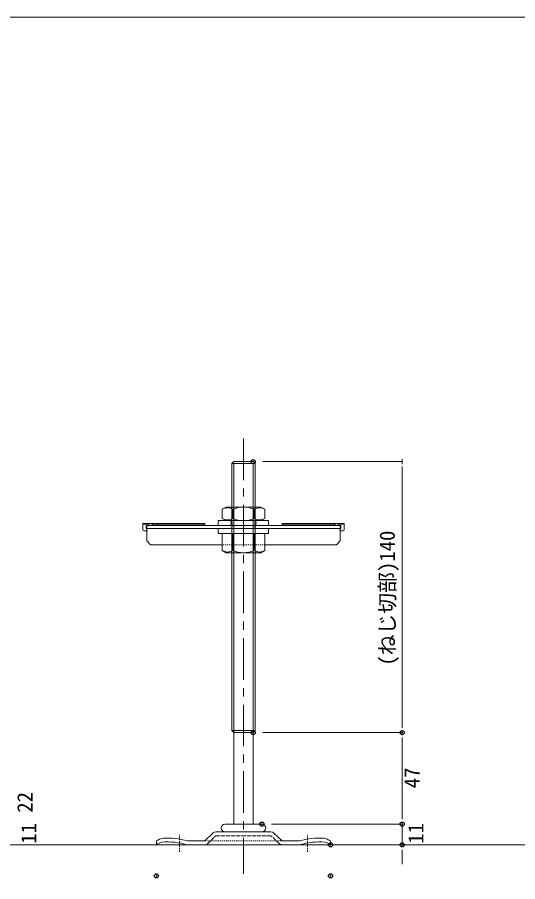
# Model space of a CAD drawing. Units: millimetres, scale not verified. Extents: x -849 to 851, y -136 to 149.
# Drawn here: x 500 to 551.7, y 47.2 to 136.5 of the extents above; entities that cross this region are included whole.
import ezdxf
from ezdxf.enums import TextEntityAlignment as Align

# ---------------------------------------------------------------- set-up
doc = ezdxf.new("R2010")
doc.units = ezdxf.units.MM
doc.header["$LTSCALE"] = 0.86
doc.header["$PDMODE"] = 32
doc.header["$PDSIZE"] = 0.43
for name, pattern in [('CHAIN1', [8, 5, -1, 1, -1]), ('DASHED1', [1.8, 1.2, -0.6]), ('LONG_DASHED2', [13, 12, -1])]:
    doc.linetypes.add(name, pattern=pattern)
for name, color, linetype, lineweight in [('0-0_一般', 4, 'Continuous', 9), ('0-1_A10_通り芯寸法', 1, 'Continuous', 9), ('0-2_0', 2, 'Continuous', 9), ('0-4_外形線2', 2, 'CHAIN1', 9)]:
    doc.layers.add(name, color=color, linetype=linetype, lineweight=lineweight)
doc.layers.add('0-3_DEFPOINTS', color=7, linetype='Continuous')
doc.layers.add('0-6_作図', color=7, linetype='Continuous')
doc.styles.add('ＭＳ ゴシック', font='')
doc.styles.get('ＭＳ ゴシック').set_extended_font_data('MS Gothic')

# ---------------------------------------------------------------- blocks, each defined once
blk = doc.blocks.new('グループ-176-1')
at = {"layer": '0-0_一般', "color": 2, "linetype": 'CHAIN1'}
for p, q in [((21141.37, -45250.72), (21141.37, -45207.22)), ((21471.37, -45250.72), (21471.37, -45207.22))]:
    blk.add_line(p, q, dxfattribs=at)
at = {"layer": '0-2_0'}
for p, q in [((21258.87, -45179.22), (21306.37, -45179.22)), ((21353.87, -45179.22), (21306.37, -45179.22)), ((21206.37, -45222.72), (21228.48, -45201.93)), ((21235.33, -45199.22), (21306.37, -45199.22)), ((21258.87, -45199.22), (21306.37, -45199.22)), ((21353.87, -45199.22), (21306.37, -45199.22)), ((21377.41, -45199.22), (21306.37, -45199.22)), ((21406.37, -45222.72), (21384.25, -45201.93)), ((21081.37, -45232.72), (21081.37, -45222.72)), ((21081.37, -45232.72), (21161.37, -45232.72)), ((21161.37, -45222.72), (21206.37, -45222.72)), ((21161.37, -45232.72), (21306.37, -45232.72)), ((21451.37, -45232.72), (21306.37, -45232.72)), ((21451.37, -45222.72), (21406.37, -45222.72)), ((21531.37, -45232.72), (21451.37, -45232.72)), ((21531.37, -45232.72), (21531.37, -45222.72))]:
    blk.add_line(p, q, dxfattribs=at)
at = {"layer": '0-2_0', "linetype": 'LONG_DASHED2'}
for p, q in [((21213.22, -45230.01), (21235.33, -45209.22)), ((21235.33, -45209.22), (21306.37, -45209.22)), ((21377.41, -45209.22), (21306.37, -45209.22)), ((21399.52, -45230.01), (21377.41, -45209.22))]:
    blk.add_line(p, q, dxfattribs=at)
at = {"layer": '0-2_0', "linetype": 'DASHED1'}
blk.add_line((21206.37, -45222.72), (21406.37, -45222.72), dxfattribs=at)
at = {"layer": '0-2_0'}
for centre, radius, start, end in [((21258.87, -45189.22), 10, 90, 180), ((21258.87, -45189.22), 10, 180, 270), ((21353.87, -45189.22), 10, 0, 90), ((21353.87, -45189.22), 10, 270, 0), ((21109.42, -45264.11), 50, 102.09637, 124.12695), ((21106.59, -45415.07), 200, 74.1055, 92.19297), ((21235.33, -45209.22), 10, 90, 133.22853), ((21377.41, -45209.22), 10, 46.77147, 90), ((21506.14, -45415.07), 200, 87.80703, 105.8945), ((21503.32, -45264.11), 50, 55.87305, 77.90363), ((21106.16, -45264.11), 40, 104.94806, 128.30284), ((21108.01, -45415.07), 190, 73.68982, 93.67123), ((21504.73, -45415.07), 190, 86.32877, 106.31018), ((21506.57, -45264.11), 40, 51.69716, 75.05194)]:
    blk.add_arc(centre, radius, start, end, dxfattribs=at)
at = {"layer": '0-2_0', "linetype": 'LONG_DASHED2'}
for centre, start, end in [((21206.37, -45222.72), 270, 313.22853), ((21406.37, -45222.72), 226.77147, 270)]:
    blk.add_arc(centre, 10, start, end, dxfattribs=at)
blk = doc.blocks.new('_DOT')
at = {"layer": '0-2_0', "color": 7}
for p, q in [((-2.5, 0), (-5, 0)), ((-1.25, 0), (1.25, 0))]:
    blk.add_line(p, q, dxfattribs=at)
blk = doc.blocks.new('グループ-198-1')
at = {"layer": '0-0_一般'}
for p, q in [((21046.37, -44418.97), (21046.37, -44402.72)), ((21047.87, -44402.72), (21046.37, -44402.72)), ((21206.37, -44402.72), (21047.87, -44402.72)), ((21049.62, -44404.22), (21063.12, -44404.22)), ((21055.13, -44416.47), (21055.13, -44408.72)), ((21206.37, -44407.72), (21056.13, -44407.72)), ((21064.87, -44402.72), (21067.87, -44402.72)), ((21069.62, -44404.22), (21071.37, -44404.22)), ((21071.37, -44404.22), (21071.37, -44407.72)), ((21206.37, -44404.22), (21071.37, -44404.22)), ((21206.37, -44402.72), (21206.37, -44407.72)), ((21055.13, -44421.47), (21048.87, -44421.47))]:
    blk.add_line(p, q, dxfattribs=at)
for centre, radius, start, end in [((21048.12, -44403.47), 0.75, 0, 90), ((21049.62, -44403.47), 0.75, 180, 270), ((21056.13, -44408.72), 1, 90, 180), ((21055.13, -44418.97), 2.5, 60.20343, 90), ((21063.12, -44403.47), 0.75, 270, 0), ((21064.62, -44403.47), 0.75, 90, 180), ((21068.12, -44403.47), 0.75, 0, 90), ((21069.62, -44403.47), 0.75, 180, 270), ((21048.87, -44418.97), 2.5, 180, 270), ((21055.13, -44418.97), 2.5, 270, 299.79657)]:
    blk.add_arc(centre, radius, start, end, dxfattribs=at)
at = {"layer": '0-0_一般', "linetype": 'DASHED1'}
blk.add_arc((21055.13, -44418.97), 2.5, 299.79657, 60.20343, dxfattribs=at)
blk = doc.blocks.new('グループ-199-1')
at = {"layer": '0-0_一般'}
for p, q in [((21406.37, -44402.72), (21406.37, -44407.72)), ((21406.37, -44402.72), (21564.87, -44402.72)), ((21406.37, -44404.22), (21541.37, -44404.22)), ((21406.37, -44407.72), (21556.61, -44407.72)), ((21543.12, -44404.22), (21541.37, -44404.22)), ((21541.37, -44404.22), (21541.37, -44407.72)), ((21547.87, -44402.72), (21544.87, -44402.72)), ((21563.12, -44404.22), (21549.62, -44404.22)), ((21557.61, -44416.47), (21557.61, -44408.72)), ((21564.87, -44402.72), (21566.37, -44402.72)), ((21566.37, -44418.97), (21566.37, -44402.72)), ((21557.61, -44421.47), (21563.87, -44421.47))]:
    blk.add_line(p, q, dxfattribs=at)
for centre, radius, start, end in [((21543.12, -44403.47), 0.75, 270, 0), ((21544.62, -44403.47), 0.75, 90, 180), ((21548.12, -44403.47), 0.75, 0, 90), ((21549.62, -44403.47), 0.75, 180, 270), ((21557.61, -44418.97), 2.5, 90, 119.79657), ((21556.61, -44408.72), 1, 0, 90), ((21563.12, -44403.47), 0.75, 270, 0), ((21564.62, -44403.47), 0.75, 90, 180), ((21557.61, -44418.97), 2.5, 240.20343, 270), ((21563.87, -44418.97), 2.5, 270, 0)]:
    blk.add_arc(centre, radius, start, end, dxfattribs=at)
at = {"layer": '0-0_一般', "linetype": 'DASHED1'}
blk.add_arc((21557.61, -44418.97), 2.5, 119.79657, 240.20343, dxfattribs=at)
blk = doc.blocks.new('グループ-200-1')
at = {"layer": '0-0_一般'}
for p, q in [((21056.37, -44407.72), (21056.37, -44447.72)), ((21056.37, -44407.72), (21306.37, -44407.72)), ((21056.37, -44415.72), (21272.12, -44415.72)), ((21068.37, -44415.72), (21070.11, -44415.72)), ((21272.62, -44407.72), (21241.37, -44407.72)), ((21556.37, -44407.72), (21306.37, -44407.72)), ((21340.12, -44407.72), (21371.37, -44407.72)), ((21556.37, -44415.72), (21340.62, -44415.72)), ((21544.37, -44415.72), (21542.63, -44415.72)), ((21556.37, -44407.72), (21556.37, -44447.72)), ((21056.37, -44447.72), (21066.37, -44457.72)), ((21066.37, -44457.72), (21251.52, -44457.72)), ((21546.37, -44457.72), (21361.22, -44457.72)), ((21556.37, -44447.72), (21546.37, -44457.72))]:
    blk.add_line(p, q, dxfattribs=at)
at = {"layer": '0-0_一般', "linetype": 'DASHED1'}
for p, q in [((21273.37, -44397.72), (21273.37, -44406.97)), ((21277.12, -44397.72), (21273.37, -44397.72)), ((21335.62, -44397.72), (21339.37, -44397.72)), ((21339.37, -44397.72), (21339.37, -44406.97))]:
    blk.add_line(p, q, dxfattribs=at)
at = {"layer": '0-0_一般', "color": 7, "linetype": 'DASHED1'}
blk.add_line((21361.22, -44457.72), (21251.52, -44457.72), dxfattribs=at)
at = {"layer": '0-0_一般', "linetype": 'DASHED1'}
for points in [[(21277.12, -44410.72), (21277.12, -44397.72), (21273.37, -44397.72)], [(21335.62, -44410.72), (21335.62, -44397.72), (21339.37, -44397.72)]]:
    blk.add_lwpolyline(points, dxfattribs=at)
at = {"layer": '0-0_一般'}
for centre, radius, start, end in [((21272.12, -44410.72), 5, 270, 0), ((21272.62, -44406.97), 0.75, 270, 0), ((21340.62, -44410.72), 5, 180, 270), ((21340.12, -44406.97), 0.75, 180, 270)]:
    blk.add_arc(centre, radius, start, end, dxfattribs=at)
at = {"layer": '0-2_0', "color": 4}
for p, q in [((21278.94, -44389.53), (21278.94, -44365.91)), ((21333.79, -44389.53), (21333.79, -44365.91)), ((21241.37, -44395.22), (21241.37, -44407.72)), ((21306.37, -44395.22), (21241.37, -44395.22)), ((21306.37, -44395.22), (21371.37, -44395.22)), ((21371.37, -44395.22), (21371.37, -44407.72)), ((21306.37, -44428.22), (21251.52, -44428.22)), ((21278.94, -44428.22), (21278.94, -44472.53)), ((21306.37, -44428.22), (21361.22, -44428.22)), ((21333.79, -44428.22), (21333.79, -44472.53))]:
    blk.add_line(p, q, dxfattribs=at)
for points in [[(21251.52, -44365.91), (21261.37, -44360.22), (21306.37, -44360.22), (21351.37, -44360.22), (21361.22, -44365.91), (21361.22, -44389.53), (21351.37, -44395.22), (21306.37, -44395.22), (21261.37, -44395.22), (21251.52, -44389.53)], [(21371.37, -44395.22), (21241.37, -44395.22), (21241.37, -44407.72), (21371.37, -44407.72)], [(21371.37, -44415.72), (21241.37, -44415.72), (21241.37, -44428.22), (21371.37, -44428.22)], [(21251.52, -44472.53), (21261.37, -44478.22), (21306.37, -44478.22), (21351.37, -44478.22), (21361.22, -44472.53), (21361.22, -44428.22), (21251.52, -44428.22)]]:
    blk.add_lwpolyline(points, close=True, dxfattribs=at)
for centre, radius, start, end in [((21265.23, -44389.66), 27.42, 60.00001, 119.99999), ((21306.37, -44429.2), 68.98, 90, 113.42654), ((21306.37, -44429.2), 68.98, 66.57346, 90), ((21347.5, -44389.66), 27.42, 60.00001, 119.99999), ((21265.23, -44365.78), 27.42, 240.00001, 299.99999), ((21306.37, -44326.24), 68.98, 246.57346, 270), ((21306.37, -44326.24), 68.98, 270, 293.42654), ((21347.5, -44365.78), 27.42, 240.00001, 299.99999), ((21265.23, -44448.78), 27.42, 240.00001, 299.99999), ((21306.37, -44409.24), 68.98, 246.57346, 270), ((21306.37, -44409.24), 68.98, 270, 293.42654), ((21347.5, -44448.78), 27.42, 240.00001, 299.99999)]:
    blk.add_arc(centre, radius, start, end, dxfattribs=at)
at = {"layer": '0-0_一般'}
for name in ['グループ-198-1', 'グループ-199-1']:
    blk.add_blockref(name, (0, 0), dxfattribs=at)

msp = doc.modelspace()

# ---------------------------------------------------------------- linework, layer by layer
at = {"layer": '0-0_一般', "color": 2, "linetype": 'CHAIN1'}
msp.add_line((523.3603, 92.9839), (523.3603, 47.9839), dxfattribs=at)
at = {"layer": '0-0_一般', "color": 2}
for p, q in [((522.1603, 90.3839), (522.3603, 90.5839)), ((522.1603, 90.3839), (522.1603, 62.7839)), ((522.3603, 90.5839), (524.3603, 90.5839)), ((522.3603, 90.3839), (522.3603, 53.1239)), ((524.3603, 90.5839), (524.5603, 90.3839)), ((524.3603, 90.3839), (524.3603, 53.1239)), ((522.1603, 62.7839), (524.5603, 62.7839)), ((522.1603, 62.7839), (522.3603, 62.5839)), ((522.3603, 62.5839), (524.3603, 62.5839)), ((524.3603, 62.5839), (524.5603, 62.7839))]:
    msp.add_line(p, q, dxfattribs=at)
at = {"layer": '0-0_一般', "color": 5}
msp.add_lwpolyline([(226.2302, 136.5), (626.2302, 136.5), (626.2302, -123.5), (226.2302, -123.5)], close=True, dxfattribs=at)
at = {"layer": '0-0_一般', "color": 2}
msp.add_lwpolyline([(522.1603, 90.3839), (524.5603, 90.3839), (524.5603, 62.7839)], dxfattribs=at)
at = {"layer": '0-1_A10_通り芯寸法'}
for p, q in [((525.3603, 90.5839), (539.7599, 90.5839)), ((539.7599, 89.5839), (539.7599, 63.5838)), ((525.3603, 62.5839), (539.7599, 62.5839)), ((525.3603, 62.5839), (539.7599, 62.5839)), ((539.7599, 61.5839), (539.7599, 54.1238)), ((539.7599, 54.1238), (539.7599, 55.1238)), ((526.2603, 53.1239), (539.7599, 53.1239)), ((526.2603, 53.1239), (539.7599, 53.1239)), ((539.7599, 53.1239), (539.7599, 50.9839)), ((533.3603, 50.9839), (539.7599, 50.9839)), ((539.7599, 49.9839), (539.7599, 48.984))]:
    msp.add_line(p, q, dxfattribs=at)
at = {"layer": '0-3_DEFPOINTS'}
for p in [(524.3603, 90.5839), (524.3603, 62.5839), (539.7599, 62.5839), (525.2603, 53.1239), (525.2603, 53.1239), (539.7599, 53.1239), (532.3603, 50.9839), (539.7599, 50.9839), (514.3603, 47.7814), (532.3603, 47.7814)]:
    msp.add_point(p, dxfattribs=at)
at = {"layer": '0-4_外形線2', "linetype": 'Continuous'}
msp.add_line((622.9881, 50.9839), (230.9881, 50.9839), dxfattribs=at)

# ---------------------------------------------------------------- block references
at = {"layer": '0-1_A10_通り芯寸法', "xscale": 0.1999878, "yscale": 0.1999878}
for p, rotation in [((539.7599, 90.5839), 90), ((539.7599, 62.5839), 270), ((539.7599, 62.5839), 90), ((539.7599, 53.1239), 270), ((539.7599, 53.1239), 270), ((539.7599, 50.9839), 90)]:
    msp.add_blockref('_DOT', p, dxfattribs=dict(at, rotation=rotation))
at = {"layer": '0-4_外形線2', "xscale": 0.04, "yscale": 0.04}
msp.add_blockref('グループ-176-1', (-328.8944, 1860.2927), dxfattribs=at)
at = {"layer": '0-6_作図', "xscale": 0.04, "yscale": 0.04}
msp.add_blockref('グループ-200-1', (-328.8944, 1860.2927), dxfattribs=at)

# ---------------------------------------------------------------- texts
at = {"layer": '0-1_A10_通り芯寸法', "style": 'ＭＳ ゴシック'}
for s, p in [('(ねじ切部)140', (539.474, 69.4976)), ('47', (542.0341, 56.8325)), ('22', (502.0341, 54.3037)), ('11', (502.4341, 51.0982)), ('11', (542.4341, 51.0982))]:
    msp.add_text(s, height=1.576, rotation=90, dxfattribs=at).set_placement(p, align=Align.BOTTOM_LEFT)

doc.saveas('drawing.dxf')
